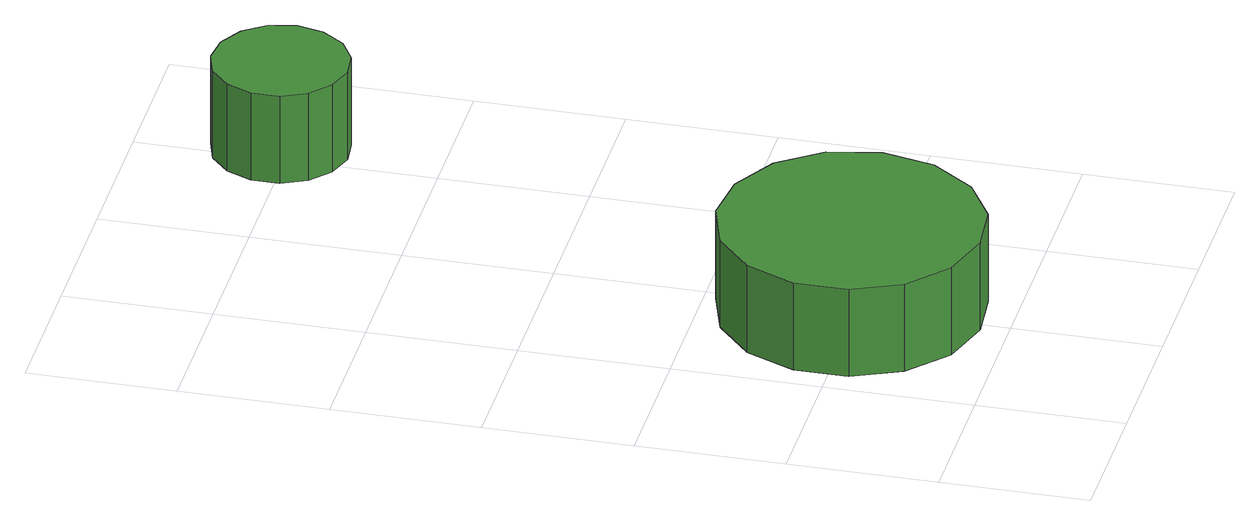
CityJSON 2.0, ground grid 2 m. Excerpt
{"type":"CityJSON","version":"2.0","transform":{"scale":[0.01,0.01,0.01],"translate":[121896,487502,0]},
"CityObjects":{
"tree1":{"type":"SolitaryVegetationObject","attributes":{"function":"something"},"geometry":[{"type":"MultiSurface","lod":"1","boundaries":[[[0,1,2,3,4,5,6,7,8,9,10,11,12,13,14]],[[15,16,17,18,19,20,21,22,23,24,25,26,27,28,29]],[[0,29,28,1]],[[1,28,27,2]],[[2,27,26,3]],[[3,26,25,4]],[[4,25,24,5]],[[5,24,23,6]],[[6,23,22,7]],[[7,22,21,8]],[[8,21,20,9]],[[9,20,19,10]],[[10,19,18,11]],[[11,18,17,12]],[[12,17,16,13]],[[13,16,15,14]],[[14,15,29,0]]]}]},
"tree2":{"type":"SolitaryVegetationObject","attributes":{"function":"something"},"geometry":[{"type":"MultiSurface","lod":"1","boundaries":[[[30,31,32,33,34,35,36,37,38,39,40,41,42,43,44]],[[45,46,47,48,49,50,51,52,53,54,55,56,57,58,59]],[[30,59,58,31]],[[31,58,57,32]],[[32,57,56,33]],[[33,56,55,34]],[[34,55,54,35]],[[35,54,53,36]],[[36,53,52,37]],[[37,52,51,38]],[[38,51,50,39]],[[39,50,49,40]],[[40,49,48,41]],[[41,48,47,42]],[[42,47,46,43]],[[43,46,45,44]],[[44,45,59,30]]]}]}
},
"vertices":[
[348,203,175],[333,274,175],[290,333,175],[227,369,175],[155,377,175],[85,354,175],[31,306,175],[2,239,175],[2,166,175],[31,100,175],[85,51,175],[155,29,175],[227,36,175],[290,73,175],[333,132,175],[333,132,46],[290,73,46],[227,36,46],[155,29,46],[85,51,46],[31,100,46],[2,166,46],[2,239,46],[31,306,46],[85,354,46],[155,377,46],[227,369,46],[290,333,46],[333,274,46],[348,203,46],
[521,1013,155],[513,1050,155],[491,1080,155],[458,1099,155],[421,1103,155],[385,1092,155],[357,1066,155],[342,1032,155],[342,994,155],[357,960,155],[385,935,155],[421,923,155],[458,927,155],[491,946,155],[513,977,155],[513,977,26],[491,946,26],[458,927,26],[421,923,26],[385,935,26],[357,960,26],[342,994,26],[342,1032,26],[357,1066,26],[385,1092,26],[421,1103,26],[458,1099,26],[491,1080,26],[513,1050,26],[521,1013,26]
]}
